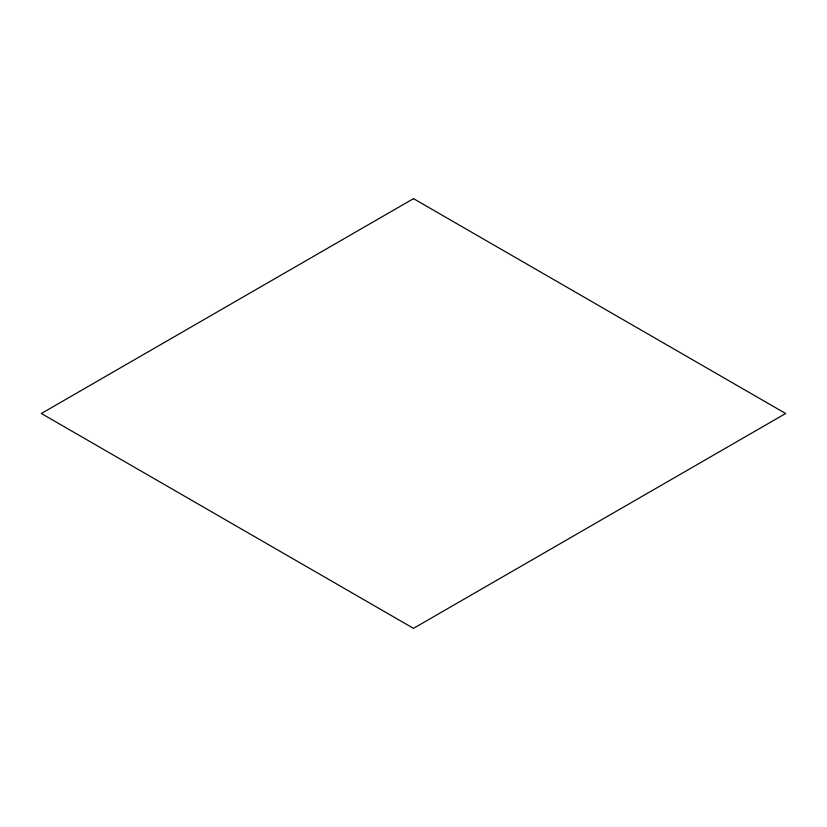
<?xml version="1.0" encoding="UTF-8"?>
<svg xmlns="http://www.w3.org/2000/svg" width="827" height="827" viewBox="0 0 827 827"><rect width="100%" height="100%" fill="white"/><g stroke="black" fill="none" stroke-linecap="round" stroke-linejoin="round"><path stroke-width="1.24" d="M413.5 198.645L41.35 413.5L413.5 628.355L785.65 413.5L413.5 198.645"/></g></svg>
